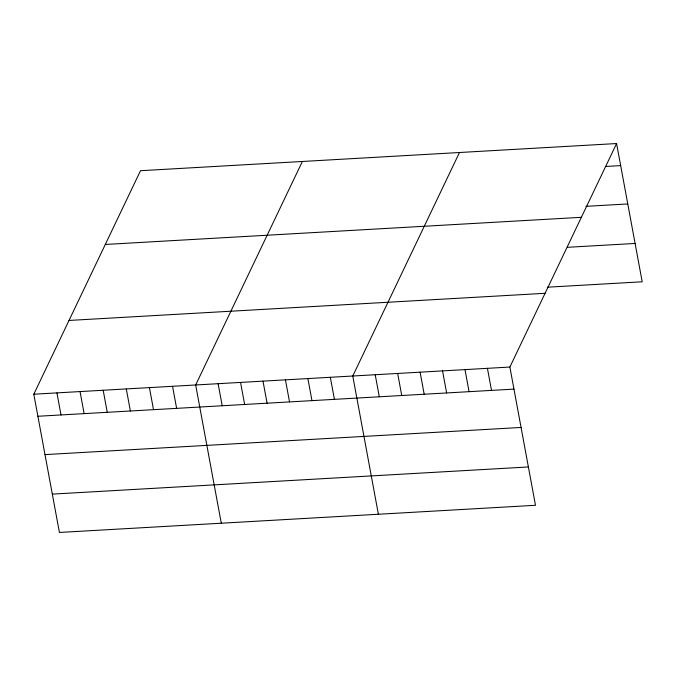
<?xml version="1.0" encoding="UTF-8"?>
<svg xmlns="http://www.w3.org/2000/svg" width="676" height="676" viewBox="0 0 676 676"><rect width="100%" height="100%" fill="white"/><g stroke="black" fill="none" stroke-linecap="round" stroke-linejoin="round"><path stroke-width="1.01" d="M616.58 143.549L509.873 367.051L535.493 505.293L59.42 532.451L33.8 394.209L140.507 170.707L616.58 143.549L642.2 281.791L547.323 287.207M302.366 161.471L195.668 384.974L221.289 523.216M459.477 152.506L352.771 376.017L378.391 514.259M605.366 166.482L620.669 165.603M585.948 206.332L627.776 203.949M105.287 244.459L581.368 217.309M567.764 247.289L635.094 243.453M69.011 320.449L545.084 293.3M33.8 394.209L509.873 367.051M37.89 416.264L513.963 389.114M44.996 454.61L521.069 427.452M52.314 494.114L528.395 466.955M487.43 368.335L491.52 390.39M464.987 369.611L469.076 391.674M442.543 370.896L446.633 392.95M420.1 372.172L424.19 394.235M397.657 373.456L401.747 395.511M375.214 374.732L379.304 396.795M330.327 377.292L334.417 399.355M307.884 378.577L311.974 400.631M285.441 379.853L289.531 401.916M262.998 381.137L267.088 403.192M240.555 382.413L244.644 404.476M218.111 383.698L222.201 405.752M172.541 386.292L176.63 408.355M149.421 387.61L153.503 409.673M126.294 388.928L130.383 410.991M103.174 390.246L107.256 412.309M80.047 391.573L84.137 413.627M56.928 392.891L61.009 414.946"/></g></svg>
